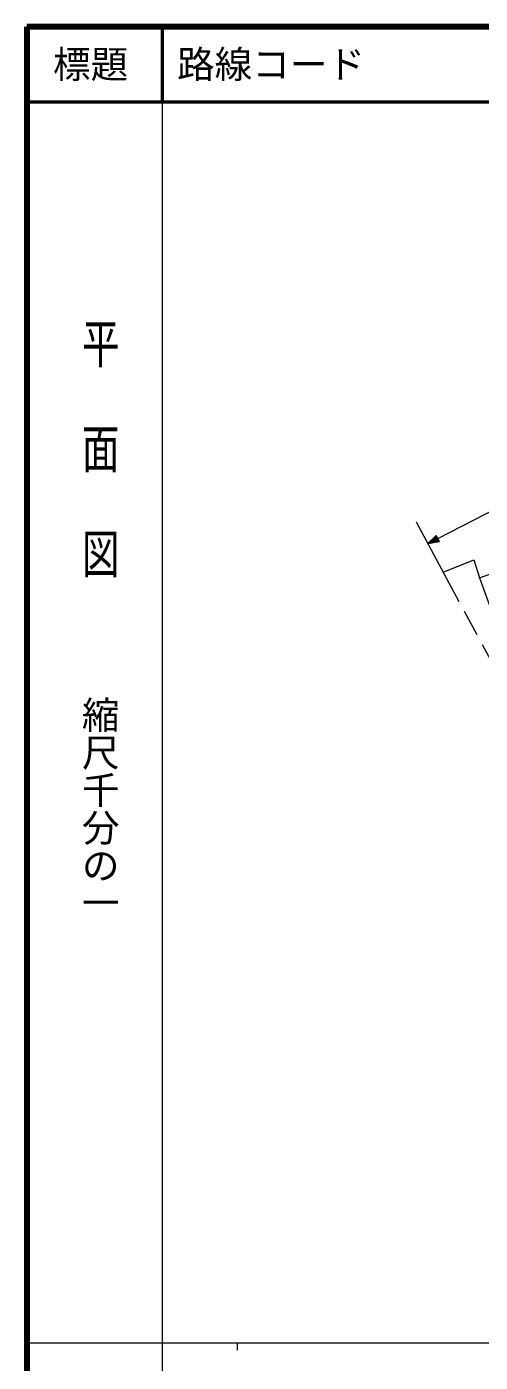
# Model space of a CAD drawing. Units: millimetres, scale not verified. Extents: x 40000 to 680000, y 20000 to 380000.
# Drawn here: x 40000 to 100338, y 202409 to 380000 of the extents above; entities that cross this region are included whole.
import ezdxf
from ezdxf.enums import TextEntityAlignment as Align

# ---------------------------------------------------------------- set-up
doc = ezdxf.new("R2010")
doc.units = ezdxf.units.MM
doc.header["$LTSCALE"] = 1000
doc.linetypes.add('CHAIN', pattern=[18.5, 12, -1.5, 3.5, -1.5])
for name, color, linetype, lineweight in [('M-BGD', 7, 'Continuous', 13), ('M-BMK', 2, 'CHAIN', 13), ('M-STR-HTXT', 7, 'Continuous', 13), ('M-TTL', 2, 'Continuous', 140), ('M-TTL-BAND', 7, 'Continuous', 13), ('M-TTL-LINE', 7, 'Continuous', 50)]:
    doc.layers.add(name, color=color, linetype=linetype, lineweight=lineweight)
doc.layers.add('M-TTL-TXT', color=7, linetype='Continuous')
doc.styles.add('@ＭＳ ゴシック', font='')
doc.styles.add('ＭＳ ゴシック', font='')
doc.styles.get('@ＭＳ ゴシック').set_extended_font_data('@MS Gothic')
doc.styles.get('ＭＳ ゴシック').set_extended_font_data('MS Gothic')

msp = doc.modelspace()

# ---------------------------------------------------------------- linework, layer by layer
at = {"layer": 'M-BGD'}
msp.add_line((100229, 306719), (102939, 299269), dxfattribs=at)
for points in [[(95403, 307481), (99467, 309090), (100229, 306719)], [(100229, 306719), (104886, 308413), (105817, 305873), (107003, 306127), (108103, 303248), (108103, 302571), (106664, 302147), (106833, 300793), (102939, 299269)]]:
    msp.add_lwpolyline(points, dxfattribs=at)
at = {"layer": 'M-BMK'}
msp.add_line((91808, 314153), (108018, 284055), dxfattribs=at)
at = {"layer": 'M-STR-HTXT'}
for p, q in [((94692, 311961), (147843, 339260)), ((93358, 311276), (94487, 312361)), ((93358, 311276), (94692, 311961)), ((93358, 311276), (94898, 311561)), ((94651, 312041), (93584, 311493)), ((94733, 311881), (93666, 311333)), ((93809, 311710), (94610, 312121)), ((93974, 311390), (94774, 311801)), ((94569, 312201), (94035, 311927)), ((94261, 312144), (94528, 312281)), ((94815, 311721), (94282, 311447)), ((94898, 311561), (94487, 312361)), ((94590, 311504), (94857, 311641))]:
    msp.add_line(p, q, dxfattribs=at)
at = {"layer": 'M-TTL'}
for p, q in [((40000, 380000), (40000, 20000)), ((680000, 380000), (40000, 380000))]:
    msp.add_line(p, q, dxfattribs=at)
at = {"layer": 'M-TTL-BAND'}
for p, q in [((58000, 370000), (58000, 20000)), ((40000, 205000), (579000, 205000)), ((68000, 205000), (68000, 204000))]:
    msp.add_line(p, q, dxfattribs=at)
at = {"layer": 'M-TTL-LINE'}
for p, q in [((58000, 380000), (58000, 370000)), ((40000, 370000), (680000, 370000))]:
    msp.add_line(p, q, dxfattribs=at)

# ---------------------------------------------------------------- texts
at = {"layer": 'M-TTL-BAND', "style": '@ＭＳ ゴシック', "width": 1.4}
msp.add_text('平  面  図', height=3666, rotation=270, dxfattribs=at).set_placement((49777, 306475), align=Align.MIDDLE_RIGHT)
at = {"layer": 'M-TTL-BAND', "style": '@ＭＳ ゴシック'}
msp.add_text('縮尺千分の一', height=3666, rotation=270, dxfattribs=at).set_placement((49777, 261030), align=Align.MIDDLE_RIGHT)
at = {"layer": 'M-TTL-TXT', "style": 'ＭＳ ゴシック'}
msp.add_text('標題', height=3666, dxfattribs=at).set_placement((48500, 375000), align=Align.MIDDLE_CENTER)
msp.add_text('路線コード', height=3666, dxfattribs=at).set_placement((60000, 375000), align=Align.MIDDLE_LEFT)

doc.saveas('drawing.dxf')
